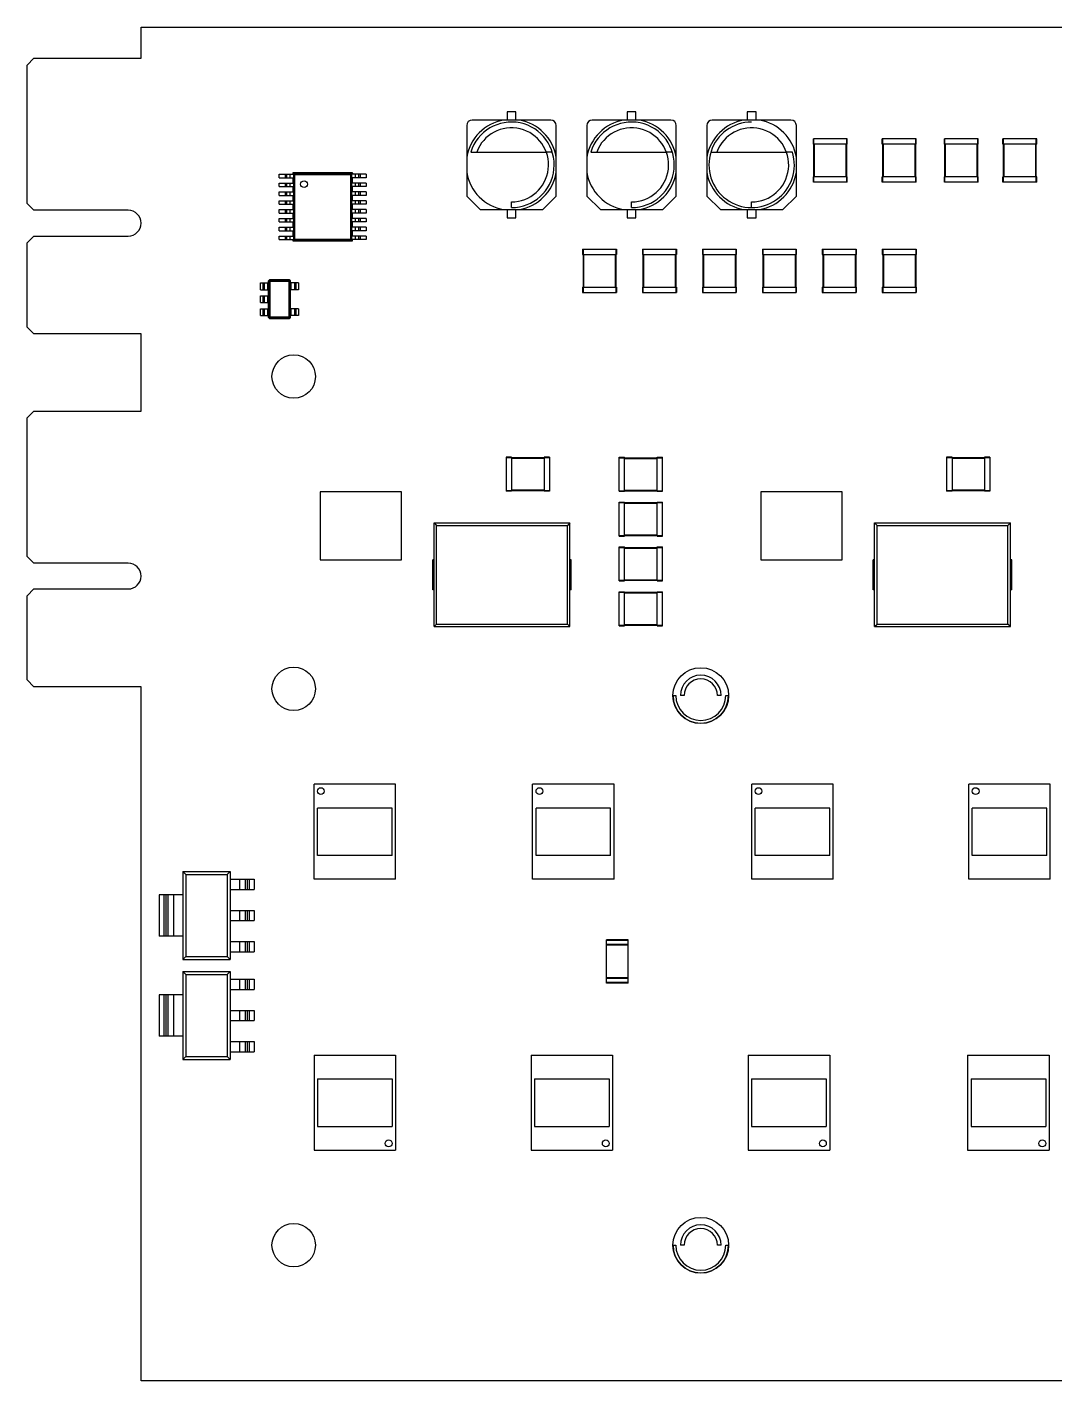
# Model space of a CAD drawing. Header units: millimetres. Extents: x 66 to 215, y -125 to -25.
# Drawn here: x 66.3 to 142.1, y -125 to -25.2 of the extents above; entities that cross this region are included whole.
import ezdxf

# ---------------------------------------------------------------- set-up
doc = ezdxf.new("R2010")
doc.units = ezdxf.units.MM

msp = doc.modelspace()

# ---------------------------------------------------------------- linework, layer by layer
at = {"color": 7, "linetype": 'Continuous', "lineweight": 25}
for p, q in [((74.75, -27.55), (74.75, -25.25)), ((74.75, -25.25), (214.75, -25.25)), ((66.35, -28.05), (66.85, -27.55)), ((66.85, -27.55), (74.75, -27.55)), ((66.35, -38.25), (66.35, -28.05)), ((101.725, -31.5), (101.725, -32.1)), ((102.375, -31.5), (101.725, -31.5)), ((102.375, -32.1), (102.375, -31.5)), ((110.575, -31.5), (110.575, -32.1)), ((111.225, -31.5), (110.575, -31.5)), ((111.225, -32.1), (111.225, -31.5)), ((119.425, -31.5), (119.425, -32.1)), ((120.075, -31.5), (119.425, -31.5)), ((120.075, -32.1), (120.075, -31.5)), ((98.75, -32.5), (98.75, -37.7)), ((104.95, -32.1), (99.15, -32.1)), ((105.35, -37.7), (105.35, -32.5)), ((107.6, -32.5), (107.6, -37.7)), ((113.8, -32.1), (108, -32.1)), ((114.2, -37.7), (114.2, -32.5)), ((116.45, -32.5), (116.45, -37.7)), ((122.65, -32.1), (116.85, -32.1)), ((123.05, -37.7), (123.05, -32.5)), ((124.3, -33.884), (124.3, -33.484)), ((126.8, -33.484), (124.3, -33.484)), ((126.8, -33.884), (124.3, -33.884)), ((124.34, -36.684), (124.34, -33.484)), ((124.38, -36.284), (124.38, -33.884)), ((126.72, -36.284), (126.72, -33.884)), ((126.76, -36.684), (126.76, -33.484)), ((126.8, -33.884), (126.8, -33.484)), ((129.38, -33.884), (129.38, -33.484)), ((131.88, -33.484), (129.38, -33.484)), ((131.88, -33.884), (129.38, -33.884)), ((129.42, -36.684), (129.42, -33.484)), ((129.46, -36.284), (129.46, -33.884)), ((131.8, -36.284), (131.8, -33.884)), ((131.84, -36.684), (131.84, -33.484)), ((131.88, -33.884), (131.88, -33.484)), ((133.952, -33.884), (133.952, -33.484)), ((136.452, -33.484), (133.952, -33.484)), ((136.452, -33.884), (133.952, -33.884)), ((133.992, -36.684), (133.992, -33.484)), ((134.032, -36.284), (134.032, -33.884)), ((136.372, -36.284), (136.372, -33.884)), ((136.412, -36.684), (136.412, -33.484)), ((136.452, -33.884), (136.452, -33.484)), ((138.27, -33.884), (138.27, -33.484)), ((140.77, -33.484), (138.27, -33.484)), ((140.77, -33.884), (138.27, -33.884)), ((138.31, -36.684), (138.31, -33.484)), ((138.35, -36.284), (138.35, -33.884)), ((140.69, -36.284), (140.69, -33.884)), ((140.73, -36.684), (140.73, -33.484)), ((140.77, -33.884), (140.77, -33.484)), ((99.489, -34.455), (104.611, -34.455)), ((108.339, -34.455), (113.461, -34.455)), ((117.189, -34.455), (122.311, -34.455)), ((84.938, -36.095), (85.987, -36.095)), ((84.938, -36.355), (84.938, -36.095)), ((84.938, -36.355), (85.987, -36.355)), ((84.938, -36.745), (85.987, -36.745)), ((84.938, -37.005), (84.938, -36.745)), ((85.388, -36.355), (85.388, -36.095)), ((85.388, -37.005), (85.388, -36.745)), ((85.487, -36.355), (85.487, -36.095)), ((85.487, -37.005), (85.487, -36.745)), ((85.737, -36.355), (85.737, -36.095)), ((85.737, -37.005), (85.737, -36.745)), ((85.938, -36), (86.062, -36.125)), ((90.338, -36), (85.938, -36)), ((85.938, -36), (85.938, -36.095)), ((85.938, -36.355), (85.938, -36.745)), ((85.987, -36.05), (85.987, -40.95)), ((90.287, -36.05), (85.987, -36.05)), ((86.062, -36.125), (86.062, -40.875)), ((90.213, -36.125), (86.062, -36.125)), ((90.338, -36), (90.213, -36.125)), ((90.213, -40.875), (90.213, -36.125)), ((90.287, -40.95), (90.287, -36.05)), ((91.338, -36.095), (90.287, -36.095)), ((91.338, -36.355), (90.287, -36.355)), ((91.338, -36.745), (90.287, -36.745)), ((90.338, -36.095), (90.338, -36)), ((90.338, -36.745), (90.338, -36.355)), ((90.537, -36.095), (90.537, -36.355)), ((90.537, -36.745), (90.537, -37.005)), ((90.787, -36.095), (90.787, -36.355)), ((90.787, -36.745), (90.787, -37.005)), ((90.888, -36.095), (90.888, -36.355)), ((90.888, -36.745), (90.888, -37.005)), ((91.338, -36.095), (91.338, -36.355)), ((91.338, -36.745), (91.338, -37.005)), ((124.3, -36.684), (124.3, -36.284)), ((126.8, -36.284), (124.3, -36.284)), ((126.8, -36.684), (124.3, -36.684)), ((126.8, -36.684), (126.8, -36.284)), ((129.38, -36.684), (129.38, -36.284)), ((131.88, -36.284), (129.38, -36.284)), ((131.88, -36.684), (129.38, -36.684)), ((131.88, -36.684), (131.88, -36.284)), ((136.452, -36.284), (133.952, -36.284)), ((133.952, -36.684), (133.952, -36.284)), ((136.452, -36.684), (133.952, -36.684)), ((136.452, -36.684), (136.452, -36.284)), ((140.77, -36.284), (138.27, -36.284)), ((138.27, -36.684), (138.27, -36.284)), ((140.77, -36.684), (138.27, -36.684)), ((140.77, -36.684), (140.77, -36.284)), ((84.938, -37.005), (85.987, -37.005)), ((84.938, -37.395), (85.987, -37.395)), ((84.938, -37.655), (84.938, -37.395)), ((84.938, -37.655), (85.987, -37.655)), ((85.388, -37.655), (85.388, -37.395)), ((85.487, -37.655), (85.487, -37.395)), ((85.737, -37.655), (85.737, -37.395)), ((85.938, -37.005), (85.938, -37.395)), ((85.938, -37.655), (85.938, -38.045)), ((91.338, -37.005), (90.287, -37.005)), ((91.338, -37.395), (90.287, -37.395)), ((91.338, -37.655), (90.287, -37.655)), ((90.338, -37.395), (90.338, -37.005)), ((90.338, -38.045), (90.338, -37.655)), ((90.537, -37.395), (90.537, -37.655)), ((90.787, -37.395), (90.787, -37.655)), ((90.888, -37.395), (90.888, -37.655)), ((91.338, -37.395), (91.338, -37.655)), ((98.75, -37.7), (99.75, -38.7)), ((104.35, -38.7), (105.35, -37.7)), ((107.6, -37.7), (108.6, -38.7)), ((113.2, -38.7), (114.2, -37.7)), ((116.45, -37.7), (117.45, -38.7)), ((122.05, -38.7), (123.05, -37.7)), ((66.85, -38.75), (66.35, -38.25)), ((73.8, -38.75), (66.85, -38.75)), ((84.938, -38.045), (85.987, -38.045)), ((84.938, -38.305), (84.938, -38.045)), ((84.938, -38.305), (85.987, -38.305)), ((84.938, -38.695), (85.987, -38.695)), ((84.938, -38.955), (84.938, -38.695)), ((85.388, -38.305), (85.388, -38.045)), ((85.388, -38.955), (85.388, -38.695)), ((85.487, -38.305), (85.487, -38.045)), ((85.487, -38.955), (85.487, -38.695)), ((85.737, -38.305), (85.737, -38.045)), ((85.737, -38.955), (85.737, -38.695)), ((85.938, -38.305), (85.938, -38.695)), ((91.338, -38.045), (90.287, -38.045)), ((91.338, -38.305), (90.287, -38.305)), ((91.338, -38.695), (90.287, -38.695)), ((90.338, -38.695), (90.338, -38.305)), ((90.537, -38.045), (90.537, -38.305)), ((90.537, -38.695), (90.537, -38.955)), ((90.787, -38.045), (90.787, -38.305)), ((90.787, -38.695), (90.787, -38.955)), ((90.888, -38.045), (90.888, -38.305)), ((90.888, -38.695), (90.888, -38.955)), ((91.338, -38.045), (91.338, -38.305)), ((91.338, -38.695), (91.338, -38.955)), ((99.75, -38.7), (104.35, -38.7)), ((101.725, -38.7), (101.725, -39.3)), ((102.05, -38.55), (102.05, -38.13)), ((102.375, -39.3), (102.375, -38.7)), ((108.6, -38.7), (113.2, -38.7)), ((110.575, -38.7), (110.575, -39.3)), ((110.9, -38.55), (110.9, -38.13)), ((111.225, -39.3), (111.225, -38.7)), ((117.45, -38.7), (122.05, -38.7)), ((119.425, -38.7), (119.425, -39.3)), ((119.75, -38.55), (119.75, -38.13)), ((120.075, -39.3), (120.075, -38.7)), ((84.938, -38.955), (85.987, -38.955)), ((84.938, -39.345), (85.987, -39.345)), ((84.938, -39.605), (84.938, -39.345)), ((84.938, -39.605), (85.987, -39.605)), ((85.388, -39.605), (85.388, -39.345)), ((85.487, -39.605), (85.487, -39.345)), ((85.737, -39.605), (85.737, -39.345)), ((85.938, -38.955), (85.938, -39.345)), ((85.938, -39.605), (85.938, -39.995)), ((91.338, -38.955), (90.287, -38.955)), ((91.338, -39.345), (90.287, -39.345)), ((91.338, -39.605), (90.287, -39.605)), ((90.338, -39.345), (90.338, -38.955)), ((90.338, -39.995), (90.338, -39.605)), ((90.537, -39.345), (90.537, -39.605)), ((90.787, -39.345), (90.787, -39.605)), ((90.888, -39.345), (90.888, -39.605)), ((91.338, -39.345), (91.338, -39.605)), ((101.725, -39.3), (102.375, -39.3)), ((110.575, -39.3), (111.225, -39.3)), ((119.425, -39.3), (120.075, -39.3)), ((66.35, -41.15), (66.85, -40.65)), ((66.85, -40.65), (73.8, -40.65)), ((84.938, -39.995), (85.987, -39.995)), ((84.938, -40.255), (84.938, -39.995)), ((84.938, -40.255), (85.987, -40.255)), ((84.938, -40.645), (85.987, -40.645)), ((84.938, -40.905), (84.938, -40.645)), ((85.388, -40.255), (85.388, -39.995)), ((85.388, -40.905), (85.388, -40.645)), ((85.487, -40.255), (85.487, -39.995)), ((85.487, -40.905), (85.487, -40.645)), ((85.737, -40.255), (85.737, -39.995)), ((85.737, -40.905), (85.737, -40.645)), ((85.938, -40.255), (85.938, -40.645)), ((85.938, -41), (86.062, -40.875)), ((86.062, -40.875), (90.213, -40.875)), ((90.338, -41), (90.213, -40.875)), ((91.338, -39.995), (90.287, -39.995)), ((91.338, -40.255), (90.287, -40.255)), ((91.338, -40.645), (90.287, -40.645)), ((90.338, -40.645), (90.338, -40.255)), ((90.537, -39.995), (90.537, -40.255)), ((90.537, -40.645), (90.537, -40.905)), ((90.787, -39.995), (90.787, -40.255)), ((90.787, -40.645), (90.787, -40.905)), ((90.888, -39.995), (90.888, -40.255)), ((90.888, -40.645), (90.888, -40.905)), ((91.338, -39.995), (91.338, -40.255)), ((91.338, -40.645), (91.338, -40.905)), ((66.35, -47.35), (66.35, -41.15)), ((84.938, -40.905), (85.987, -40.905)), ((85.938, -40.905), (85.938, -41)), ((85.938, -41), (90.338, -41)), ((85.987, -40.95), (90.287, -40.95)), ((91.338, -40.905), (90.287, -40.905)), ((90.338, -41), (90.338, -40.905)), ((107.282, -41.612), (109.782, -41.612)), ((107.282, -41.612), (107.282, -42.012)), ((107.322, -41.612), (107.322, -44.812)), ((109.742, -41.612), (109.742, -44.812)), ((109.782, -41.612), (109.782, -42.012)), ((111.702, -41.612), (114.202, -41.612)), ((111.702, -41.612), (111.702, -42.012)), ((111.742, -41.612), (111.742, -44.812)), ((114.162, -41.612), (114.162, -44.812)), ((114.202, -41.612), (114.202, -42.012)), ((116.121, -41.612), (118.621, -41.612)), ((116.121, -41.612), (116.121, -42.012)), ((116.161, -41.612), (116.161, -44.812)), ((118.581, -41.612), (118.581, -44.812)), ((118.621, -41.612), (118.621, -42.012)), ((120.541, -41.612), (123.041, -41.612)), ((120.541, -41.612), (120.541, -42.012)), ((120.581, -41.612), (120.581, -44.812)), ((123.001, -41.612), (123.001, -44.812)), ((123.041, -41.612), (123.041, -42.012)), ((124.96, -41.612), (127.46, -41.612)), ((124.96, -41.612), (124.96, -42.012)), ((125, -41.612), (125, -44.812)), ((127.42, -41.612), (127.42, -44.812)), ((127.46, -41.612), (127.46, -42.012)), ((129.38, -41.612), (131.88, -41.612)), ((129.38, -41.612), (129.38, -42.012)), ((129.42, -41.612), (129.42, -44.812)), ((131.84, -41.612), (131.84, -44.812)), ((131.88, -41.612), (131.88, -42.012)), ((107.282, -42.012), (109.782, -42.012)), ((107.362, -42.012), (107.362, -44.412)), ((109.702, -42.012), (109.702, -44.412)), ((111.702, -42.012), (114.202, -42.012)), ((111.782, -42.012), (111.782, -44.412)), ((114.122, -42.012), (114.122, -44.412)), ((116.121, -42.012), (118.621, -42.012)), ((116.201, -42.012), (116.201, -44.412)), ((118.541, -42.012), (118.541, -44.412)), ((120.541, -42.012), (123.041, -42.012)), ((120.621, -42.012), (120.621, -44.412)), ((122.961, -42.012), (122.961, -44.412)), ((124.96, -42.012), (127.46, -42.012)), ((125.04, -42.012), (125.04, -44.412)), ((127.38, -42.012), (127.38, -44.412)), ((129.38, -42.012), (131.88, -42.012)), ((129.46, -42.012), (129.46, -44.412)), ((131.8, -42.012), (131.8, -44.412)), ((84.15, -43.945), (84.245, -43.85)), ((84.175, -43.958), (84.257, -43.875)), ((84.245, -43.85), (84.303, -43.966)), ((84.245, -43.85), (85.655, -43.85)), ((84.257, -43.875), (85.642, -43.875)), ((85.655, -43.85), (85.597, -43.966)), ((85.642, -43.875), (85.725, -43.958)), ((85.655, -43.85), (85.75, -43.945)), ((83.55, -44.1), (84.175, -44.1)), ((83.55, -44.6), (83.55, -44.1)), ((83.55, -44.6), (84.175, -44.6)), ((83.75, -44.6), (83.75, -44.1)), ((83.85, -44.6), (83.85, -44.1)), ((84.1, -44.6), (84.1, -44.1)), ((84.15, -43.945), (84.266, -44.003)), ((84.15, -44.1), (84.15, -43.945)), ((84.15, -45.05), (84.15, -44.6)), ((84.175, -46.642), (84.175, -43.958)), ((84.266, -44.003), (84.303, -43.966)), ((84.266, -46.597), (84.266, -44.003)), ((84.303, -43.966), (85.597, -43.966)), ((85.597, -43.966), (85.634, -44.003)), ((85.75, -43.945), (85.634, -44.003)), ((85.634, -44.003), (85.634, -46.597)), ((85.725, -43.958), (85.725, -46.642)), ((86.35, -44.1), (85.725, -44.1)), ((86.35, -44.6), (85.725, -44.6)), ((85.75, -43.945), (85.75, -44.1)), ((85.75, -44.6), (85.75, -46)), ((85.8, -44.1), (85.8, -44.6)), ((86.05, -44.1), (86.05, -44.6)), ((86.15, -44.1), (86.15, -44.6)), ((86.35, -44.1), (86.35, -44.6)), ((107.282, -44.412), (109.782, -44.412)), ((107.282, -44.412), (107.282, -44.812)), ((107.282, -44.812), (109.782, -44.812)), ((109.782, -44.412), (109.782, -44.812)), ((111.702, -44.412), (114.202, -44.412)), ((111.702, -44.412), (111.702, -44.812)), ((111.702, -44.812), (114.202, -44.812)), ((114.202, -44.412), (114.202, -44.812)), ((116.121, -44.412), (118.621, -44.412)), ((116.121, -44.412), (116.121, -44.812)), ((116.121, -44.812), (118.621, -44.812)), ((118.621, -44.412), (118.621, -44.812)), ((120.541, -44.412), (123.041, -44.412)), ((120.541, -44.412), (120.541, -44.812)), ((120.541, -44.812), (123.041, -44.812)), ((123.041, -44.412), (123.041, -44.812)), ((124.96, -44.412), (127.46, -44.412)), ((124.96, -44.412), (124.96, -44.812)), ((124.96, -44.812), (127.46, -44.812)), ((127.46, -44.412), (127.46, -44.812)), ((129.38, -44.412), (129.38, -44.812)), ((129.38, -44.412), (131.88, -44.412)), ((129.38, -44.812), (131.88, -44.812)), ((131.88, -44.412), (131.88, -44.812)), ((83.55, -45.05), (84.175, -45.05)), ((83.55, -45.55), (83.55, -45.05)), ((83.55, -45.55), (84.175, -45.55)), ((83.75, -45.55), (83.75, -45.05)), ((83.85, -45.55), (83.85, -45.05)), ((84.1, -45.55), (84.1, -45.05)), ((84.15, -46), (84.15, -45.55)), ((83.55, -46), (84.175, -46)), ((83.55, -46.5), (83.55, -46)), ((83.55, -46.5), (84.175, -46.5)), ((83.75, -46.5), (83.75, -46)), ((83.85, -46.5), (83.85, -46)), ((84.1, -46.5), (84.1, -46)), ((84.15, -46.655), (84.15, -46.5)), ((84.15, -46.655), (84.266, -46.597)), ((84.245, -46.75), (84.15, -46.655)), ((84.257, -46.725), (84.175, -46.642)), ((84.245, -46.75), (84.303, -46.634)), ((85.655, -46.75), (84.245, -46.75)), ((85.642, -46.725), (84.257, -46.725)), ((84.303, -46.634), (84.266, -46.597)), ((85.597, -46.634), (84.303, -46.634)), ((85.634, -46.597), (85.597, -46.634)), ((85.655, -46.75), (85.597, -46.634)), ((85.75, -46.655), (85.634, -46.597)), ((85.725, -46.642), (85.642, -46.725)), ((85.75, -46.655), (85.655, -46.75)), ((86.35, -46), (85.725, -46)), ((86.35, -46.5), (85.725, -46.5)), ((85.75, -46.5), (85.75, -46.655)), ((85.8, -46), (85.8, -46.5)), ((86.05, -46), (86.05, -46.5)), ((86.15, -46), (86.15, -46.5)), ((86.35, -46), (86.35, -46.5)), ((66.85, -47.85), (66.35, -47.35)), ((74.75, -47.85), (66.85, -47.85)), ((74.75, -53.55), (74.75, -47.85)), ((66.35, -54.05), (66.85, -53.55)), ((66.85, -53.55), (74.75, -53.55)), ((66.35, -64.25), (66.35, -54.05)), ((101.65, -56.95), (101.65, -59.45)), ((102.05, -56.95), (101.65, -56.95)), ((104.85, -56.99), (101.65, -56.99)), ((102.05, -56.95), (102.05, -59.45)), ((104.45, -57.03), (102.05, -57.03)), ((104.85, -56.95), (104.45, -56.95)), ((104.45, -56.95), (104.45, -59.45)), ((104.85, -56.95), (104.85, -59.45)), ((109.98, -56.948), (110.38, -56.948)), ((109.98, -59.448), (109.98, -56.948)), ((109.98, -56.988), (113.18, -56.988)), ((110.38, -59.448), (110.38, -56.948)), ((110.38, -57.028), (112.78, -57.028)), ((112.78, -59.448), (112.78, -56.948)), ((112.78, -56.948), (113.18, -56.948)), ((113.18, -59.448), (113.18, -56.948)), ((134.117, -56.95), (134.117, -59.45)), ((134.517, -56.95), (134.117, -56.95)), ((137.317, -56.99), (134.117, -56.99)), ((134.517, -56.95), (134.517, -59.45)), ((136.917, -57.03), (134.517, -57.03)), ((136.917, -56.95), (136.917, -59.45)), ((137.317, -56.95), (136.917, -56.95)), ((137.317, -56.95), (137.317, -59.45)), ((87.95, -59.5), (87.95, -64.5)), ((93.95, -59.5), (87.95, -59.5)), ((93.95, -64.5), (93.95, -59.5)), ((104.85, -59.41), (101.65, -59.41)), ((102.05, -59.45), (101.65, -59.45)), ((104.45, -59.37), (102.05, -59.37)), ((104.85, -59.45), (104.45, -59.45)), ((109.98, -59.408), (113.18, -59.408)), ((109.98, -59.448), (110.38, -59.448)), ((110.38, -59.368), (112.78, -59.368)), ((112.78, -59.448), (113.18, -59.448)), ((120.417, -59.5), (120.417, -64.5)), ((126.417, -59.5), (120.417, -59.5)), ((126.417, -64.5), (126.417, -59.5)), ((137.317, -59.41), (134.117, -59.41)), ((134.517, -59.45), (134.117, -59.45)), ((136.917, -59.37), (134.517, -59.37)), ((137.317, -59.45), (136.917, -59.45)), ((109.98, -60.25), (110.38, -60.25)), ((109.98, -62.75), (109.98, -60.25)), ((109.98, -60.29), (113.18, -60.29)), ((110.38, -62.75), (110.38, -60.25)), ((110.38, -60.33), (112.78, -60.33)), ((112.78, -62.75), (112.78, -60.25)), ((112.78, -60.25), (113.18, -60.25)), ((113.18, -62.75), (113.18, -60.25)), ((96.345, -61.775), (96.532, -61.962)), ((96.345, -61.775), (106.355, -61.775)), ((96.345, -69.425), (96.345, -61.775)), ((106.355, -61.775), (106.168, -61.962)), ((106.355, -69.425), (106.355, -61.775)), ((128.812, -61.775), (128.999, -61.962)), ((128.812, -61.775), (138.822, -61.775)), ((128.812, -69.425), (128.812, -61.775)), ((138.822, -61.775), (138.634, -61.962)), ((138.822, -69.425), (138.822, -61.775)), ((96.532, -61.962), (106.168, -61.962)), ((96.532, -69.237), (96.532, -61.962)), ((106.168, -69.237), (106.168, -61.962)), ((109.98, -62.71), (113.18, -62.71)), ((109.98, -62.75), (110.38, -62.75)), ((110.38, -62.67), (112.78, -62.67)), ((112.78, -62.75), (113.18, -62.75)), ((128.999, -61.962), (138.634, -61.962)), ((128.999, -69.237), (128.999, -61.962)), ((138.634, -69.237), (138.634, -61.962)), ((109.98, -63.552), (110.38, -63.552)), ((109.98, -66.052), (109.98, -63.552)), ((109.98, -63.592), (113.18, -63.592)), ((110.38, -66.052), (110.38, -63.552)), ((110.38, -63.632), (112.78, -63.632)), ((112.78, -66.052), (112.78, -63.552)), ((112.78, -63.552), (113.18, -63.552)), ((113.18, -66.052), (113.18, -63.552)), ((66.85, -64.75), (66.35, -64.25)), ((73.8, -64.75), (66.85, -64.75)), ((87.95, -64.5), (93.95, -64.5)), ((96.245, -66.705), (96.245, -64.495)), ((106.455, -66.705), (106.455, -64.495)), ((120.417, -64.5), (126.417, -64.5)), ((128.712, -66.705), (128.712, -64.495)), ((138.922, -66.705), (138.922, -64.495)), ((66.35, -67.15), (66.85, -66.65)), ((66.85, -66.65), (73.8, -66.65)), ((109.98, -66.012), (113.18, -66.012)), ((109.98, -66.052), (110.38, -66.052)), ((110.38, -65.972), (112.78, -65.972)), ((112.78, -66.052), (113.18, -66.052)), ((66.35, -73.35), (66.35, -67.15)), ((109.98, -66.854), (110.38, -66.854)), ((109.98, -69.354), (109.98, -66.854)), ((109.98, -66.894), (113.18, -66.894)), ((110.38, -69.354), (110.38, -66.854)), ((110.38, -66.934), (112.78, -66.934)), ((112.78, -69.354), (112.78, -66.854)), ((112.78, -66.854), (113.18, -66.854)), ((113.18, -69.354), (113.18, -66.854)), ((96.345, -69.425), (96.532, -69.237)), ((96.345, -69.425), (106.355, -69.425)), ((96.532, -69.237), (106.168, -69.237)), ((106.355, -69.425), (106.168, -69.237)), ((109.98, -69.314), (113.18, -69.314)), ((109.98, -69.354), (110.38, -69.354)), ((110.38, -69.274), (112.78, -69.274)), ((112.78, -69.354), (113.18, -69.354)), ((128.812, -69.425), (128.999, -69.237)), ((128.812, -69.425), (138.822, -69.425)), ((128.999, -69.237), (138.634, -69.237)), ((138.822, -69.425), (138.634, -69.237)), ((66.85, -73.85), (66.35, -73.35)), ((74.75, -73.85), (66.85, -73.85)), ((74.75, -125), (74.75, -73.85)), ((113.955, -74.5), (114.159, -74.5)), ((114.77, -74.5), (114.5, -74.5)), ((117.5, -74.5), (117.23, -74.5)), ((117.841, -74.5), (118.045, -74.5)), ((87.498, -88.042), (87.498, -81.042)), ((93.498, -81.042), (87.498, -81.042)), ((93.498, -88.042), (93.498, -81.042)), ((109.609, -81.042), (103.609, -81.042)), ((103.609, -88.042), (103.609, -81.042)), ((109.609, -88.042), (109.609, -81.042)), ((119.756, -88.042), (119.756, -81.042)), ((125.756, -81.042), (119.756, -81.042)), ((125.756, -88.042), (125.756, -81.042)), ((135.758, -88.042), (135.758, -81.042)), ((141.758, -81.042), (135.758, -81.042)), ((141.758, -88.042), (141.758, -81.042)), ((93.248, -82.792), (87.748, -82.792)), ((87.748, -86.292), (87.748, -82.792)), ((93.248, -86.292), (93.248, -82.792)), ((103.859, -86.292), (103.859, -82.792)), ((109.359, -82.792), (103.859, -82.792)), ((109.359, -86.292), (109.359, -82.792)), ((120.006, -86.292), (120.006, -82.792)), ((125.506, -82.792), (120.006, -82.792)), ((125.506, -86.292), (125.506, -82.792)), ((136.008, -86.292), (136.008, -82.792)), ((141.508, -82.792), (136.008, -82.792)), ((141.508, -86.292), (141.508, -82.792)), ((93.248, -86.292), (87.748, -86.292)), ((109.359, -86.292), (103.859, -86.292)), ((125.506, -86.292), (120.006, -86.292)), ((141.508, -86.292), (136.008, -86.292)), ((77.826, -87.46), (77.826, -93.96)), ((77.826, -87.46), (78.045, -87.679)), ((77.826, -87.46), (81.326, -87.46)), ((78.045, -87.679), (78.045, -93.741)), ((78.045, -87.679), (81.107, -87.679)), ((81.107, -87.679), (81.326, -87.46)), ((81.107, -87.679), (81.107, -93.741)), ((81.326, -87.46), (81.326, -93.96)), ((81.326, -88.035), (83.075, -88.035)), ((82.017, -88.035), (82.017, -88.785)), ((82.432, -88.035), (82.432, -88.785)), ((82.574, -88.035), (82.574, -88.785)), ((82.722, -88.035), (82.722, -88.785)), ((83.075, -88.035), (83.075, -88.785)), ((93.498, -88.042), (87.498, -88.042)), ((109.609, -88.042), (103.609, -88.042)), ((125.756, -88.042), (119.756, -88.042)), ((141.758, -88.042), (135.758, -88.042)), ((77.826, -89.185), (76.077, -89.185)), ((76.077, -89.185), (76.077, -92.235)), ((76.43, -89.185), (76.43, -92.235)), ((76.578, -89.185), (76.578, -92.235)), ((76.72, -89.185), (76.72, -92.235)), ((77.135, -89.185), (77.135, -92.235)), ((81.326, -88.785), (83.075, -88.785)), ((81.326, -90.335), (83.075, -90.335)), ((82.017, -90.335), (82.017, -91.085)), ((82.432, -90.335), (82.432, -91.085)), ((82.574, -90.335), (82.574, -91.085)), ((82.722, -90.335), (82.722, -91.085)), ((83.075, -90.335), (83.075, -91.085)), ((81.326, -91.085), (83.075, -91.085)), ((77.826, -92.235), (76.077, -92.235)), ((81.326, -92.635), (83.075, -92.635)), ((82.017, -92.635), (82.017, -93.385)), ((82.432, -92.635), (82.432, -93.385)), ((82.574, -92.635), (82.574, -93.385)), ((82.722, -92.635), (82.722, -93.385)), ((83.075, -92.635), (83.075, -93.385)), ((109.05, -95.7), (109.05, -92.5)), ((110.65, -92.5), (109.05, -92.5)), ((110.65, -92.555), (109.05, -92.555)), ((110.65, -95.7), (110.65, -92.5)), ((77.826, -93.96), (78.045, -93.741)), ((78.045, -93.741), (81.107, -93.741)), ((81.107, -93.741), (81.326, -93.96)), ((81.326, -93.385), (83.075, -93.385)), ((110.65, -92.845), (109.05, -92.845)), ((110.65, -92.9), (109.05, -92.9)), ((77.826, -93.96), (81.326, -93.96)), ((77.826, -94.826), (77.826, -101.326)), ((77.826, -94.826), (78.045, -95.045)), ((77.826, -94.826), (81.326, -94.826)), ((78.045, -95.045), (78.045, -101.107)), ((78.045, -95.045), (81.107, -95.045)), ((81.107, -95.045), (81.326, -94.826)), ((81.107, -95.045), (81.107, -101.107)), ((81.326, -94.826), (81.326, -101.326)), ((81.326, -95.401), (83.075, -95.401)), ((82.017, -95.401), (82.017, -96.151)), ((82.432, -95.401), (82.432, -96.151)), ((82.574, -95.401), (82.574, -96.151)), ((82.722, -95.401), (82.722, -96.151)), ((83.075, -95.401), (83.075, -96.151)), ((110.65, -95.3), (109.05, -95.3)), ((110.65, -95.355), (109.05, -95.355)), ((110.65, -95.645), (109.05, -95.645)), ((110.65, -95.7), (109.05, -95.7)), ((77.826, -96.551), (76.077, -96.551)), ((76.077, -96.551), (76.077, -99.601)), ((76.43, -96.551), (76.43, -99.601)), ((76.578, -96.551), (76.578, -99.601)), ((76.72, -96.551), (76.72, -99.601)), ((77.135, -96.551), (77.135, -99.601)), ((81.326, -96.151), (83.075, -96.151)), ((81.326, -97.701), (83.075, -97.701)), ((82.017, -97.701), (82.017, -98.451)), ((82.432, -97.701), (82.432, -98.451)), ((82.574, -97.701), (82.574, -98.451)), ((82.722, -97.701), (82.722, -98.451)), ((83.075, -97.701), (83.075, -98.451)), ((81.326, -98.451), (83.075, -98.451)), ((77.826, -99.601), (76.077, -99.601)), ((81.326, -100.001), (83.075, -100.001)), ((82.017, -100.001), (82.017, -100.751)), ((82.432, -100.001), (82.432, -100.751)), ((82.574, -100.001), (82.574, -100.751)), ((82.722, -100.001), (82.722, -100.751)), ((83.075, -100.001), (83.075, -100.751)), ((77.826, -101.326), (78.045, -101.107)), ((77.826, -101.326), (81.326, -101.326)), ((78.045, -101.107), (81.107, -101.107)), ((81.107, -101.107), (81.326, -101.326)), ((81.326, -100.751), (83.075, -100.751)), ((87.498, -100.998), (93.498, -100.998)), ((87.498, -100.998), (87.498, -107.998)), ((93.498, -100.998), (93.498, -107.998)), ((103.5, -100.998), (103.5, -107.998)), ((103.5, -100.998), (109.5, -100.998)), ((109.5, -100.998), (109.5, -107.998)), ((119.502, -100.998), (119.502, -107.998)), ((119.502, -100.998), (125.502, -100.998)), ((125.502, -100.998), (125.502, -107.998)), ((135.671, -100.998), (135.671, -107.998)), ((135.671, -100.998), (141.671, -100.998)), ((141.671, -100.998), (141.671, -107.998)), ((87.748, -102.748), (93.248, -102.748)), ((87.748, -102.748), (87.748, -106.248)), ((93.248, -102.748), (93.248, -106.248)), ((103.75, -102.748), (103.75, -106.248)), ((103.75, -102.748), (109.25, -102.748)), ((109.25, -102.748), (109.25, -106.248)), ((119.752, -102.748), (125.252, -102.748)), ((119.752, -102.748), (119.752, -106.248)), ((125.252, -102.748), (125.252, -106.248)), ((135.921, -102.748), (135.921, -106.248)), ((135.921, -102.748), (141.421, -102.748)), ((141.421, -102.748), (141.421, -106.248)), ((87.748, -106.248), (93.248, -106.248)), ((103.75, -106.248), (109.25, -106.248)), ((119.752, -106.248), (125.252, -106.248)), ((135.921, -106.248), (141.421, -106.248)), ((87.498, -107.998), (93.498, -107.998)), ((103.5, -107.998), (109.5, -107.998)), ((119.502, -107.998), (125.502, -107.998)), ((135.671, -107.998), (141.671, -107.998)), ((113.955, -115), (114.159, -115)), ((114.77, -115), (114.5, -115)), ((117.5, -115), (117.23, -115)), ((117.841, -115), (118.045, -115)), ((214.75, -125), (74.75, -125))]:
    msp.add_line(p, q, dxfattribs=at)
for centre, radius in [((86.762, -36.825), 0.25), ((86, -51), 1.6), ((86, -74), 1.6), ((116, -74.5), 2.05), ((87.998, -81.542), 0.25), ((104.109, -81.542), 0.25), ((120.256, -81.542), 0.25), ((136.258, -81.542), 0.25), ((92.998, -107.498), 0.25), ((109, -107.498), 0.25), ((125.002, -107.498), 0.25), ((141.171, -107.498), 0.25), ((86, -115), 1.6), ((116, -115), 2.05)]:
    msp.add_circle(centre, radius, dxfattribs=at)
for centre, radius, start, end in [((99.15, -32.5), 0.4, 90, 180), ((102.05, -35.4), 3.35, 99.91156, 170.08844), ((102.05, -35.4), 3.15, 270, 162.5424), ((102.05, -35.4), 2.73, 270, 159.74775), ((102.05, -35.4), 3.35, 9.91156, 80.08844), ((104.95, -32.5), 0.4, 0, 90), ((108, -32.5), 0.4, 90, 180), ((110.9, -35.4), 3.35, 99.91156, 170.08844), ((110.9, -35.4), 3.15, 270, 162.5424), ((110.9, -35.4), 2.73, 270, 159.74775), ((110.9, -35.4), 3.35, 9.91156, 80.08844), ((113.8, -32.5), 0.4, 0, 90), ((116.85, -32.5), 0.4, 90, 180), ((119.75, -35.4), 3.35, 99.91156, 170.08844), ((119.75, -35.4), 3.15, 90, 17.4576), ((119.75, -35.4), 2.73, 270, 159.74775), ((119.75, -35.4), 3.35, 9.91156, 80.08844), ((122.65, -32.5), 0.4, 0, 90), ((102.05, -35.4), 3.35, 189.91156, 260.08844), ((102.05, -35.4), 3.35, 279.91156, 350.08844), ((110.9, -35.4), 3.35, 189.91156, 260.08844), ((110.9, -35.4), 3.35, 279.91156, 350.08844), ((119.75, -35.4), 3.35, 189.91156, 260.08844), ((119.75, -35.4), 3.35, 279.91156, 350.08844), ((73.8, -39.7), 0.95, 270, 90), ((73.8, -65.7), 0.95, 270, 90), ((116, -74.5), 1.5, 0, 180), ((116, -74.5), 1.23, 0, 180), ((116, -74.5), 2.045, 180, 0), ((116, -74.5), 1.841, 180, 0), ((116, -115), 1.5, 0, 180), ((116, -115), 1.23, 0, 180), ((116, -115), 2.045, 180, 0), ((116, -115), 1.841, 180, 0)]:
    msp.add_arc(centre, radius, start, end, dxfattribs=at)
for points in [[(99.045, -34.455), (99.045, -34.455), (99.094, -34.455), (99.258, -34.455), (99.373, -34.455), (99.489, -34.455)], [(105.055, -34.455), (105.055, -34.455), (105.006, -34.455), (104.842, -34.455), (104.727, -34.455), (104.611, -34.455)], [(107.895, -34.455), (107.895, -34.455), (107.944, -34.455), (108.108, -34.455), (108.223, -34.455), (108.339, -34.455)], [(113.905, -34.455), (113.905, -34.455), (113.856, -34.455), (113.692, -34.455), (113.577, -34.455), (113.461, -34.455)], [(116.745, -34.455), (116.745, -34.455), (116.794, -34.455), (116.958, -34.455), (117.073, -34.455), (117.189, -34.455)], [(122.755, -34.455), (122.755, -34.455), (122.706, -34.455), (122.542, -34.455), (122.427, -34.455), (122.311, -34.455)], [(96.345, -64.495), (96.321, -64.495), (96.294, -64.495), (96.255, -64.495), (96.245, -64.495), (96.245, -64.495)], [(106.455, -64.495), (106.455, -64.495), (106.445, -64.495), (106.406, -64.495), (106.379, -64.495), (106.355, -64.495)], [(128.812, -64.495), (128.788, -64.495), (128.76, -64.495), (128.721, -64.495), (128.712, -64.495), (128.712, -64.495)], [(138.922, -64.495), (138.922, -64.495), (138.912, -64.495), (138.873, -64.495), (138.845, -64.495), (138.822, -64.495)], [(96.345, -66.705), (96.321, -66.705), (96.294, -66.705), (96.255, -66.705), (96.245, -66.705), (96.245, -66.705)], [(106.455, -66.705), (106.455, -66.705), (106.445, -66.705), (106.406, -66.705), (106.379, -66.705), (106.355, -66.705)], [(128.812, -66.705), (128.788, -66.705), (128.76, -66.705), (128.721, -66.705), (128.712, -66.705), (128.712, -66.705)], [(138.922, -66.705), (138.922, -66.705), (138.912, -66.705), (138.873, -66.705), (138.845, -66.705), (138.822, -66.705)]]:
    msp.add_open_spline(points, degree=3, knots=[0, 0, 0, 0, 0.5, 0.5, 1, 1, 1, 1], dxfattribs=at)

doc.saveas('drawing.dxf')
